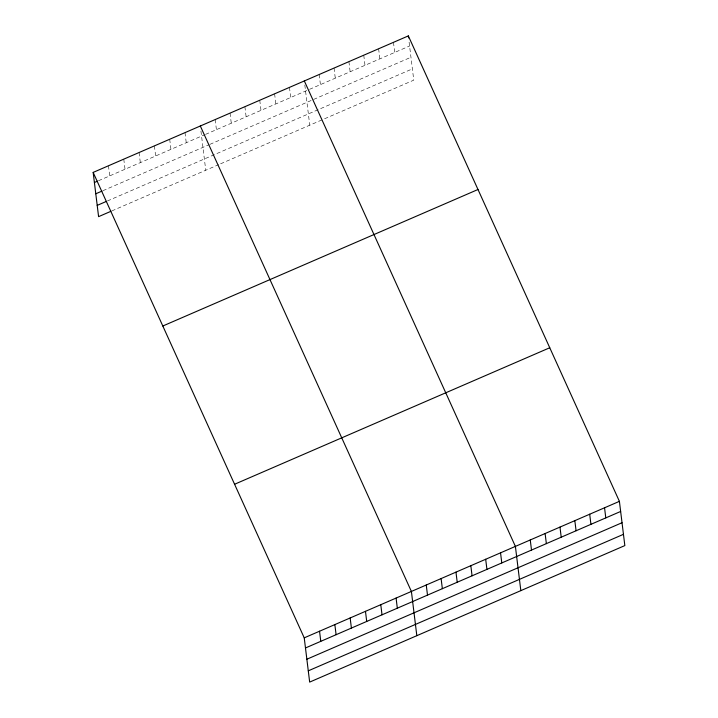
<?xml version="1.0" encoding="UTF-8"?>
<svg xmlns="http://www.w3.org/2000/svg" width="718" height="718" viewBox="0 0 718 718"><rect width="100%" height="100%" fill="white"/><g stroke="black" fill="none" stroke-linecap="round" stroke-linejoin="round"><path stroke-width="0.54" stroke-dasharray="3.59 2.69" d="M98.483 180.748L204.531 134.813M205.519 134.392L308.543 89.768M309.53 89.337L409.574 46.006M102.925 190.692L208.884 144.794M209.88 144.363L410.956 57.269M107.413 200.968L412.383 68.874M111.855 210.904L218.631 164.664M220.606 163.803L322.633 119.61M324.617 118.757L413.765 80.147L408.829 39.948M393.473 42.335L394.712 52.441M378.619 48.77L379.858 58.876M363.757 55.205L364.995 65.311M348.903 61.64L350.142 71.746M334.041 68.075L335.279 78.181M319.187 74.51L320.425 84.625M304.818 84.993L309.754 125.192M289.471 87.381L290.709 97.495M274.608 93.816L275.847 103.93M259.754 100.251L260.993 110.366M244.892 106.686L246.13 116.801M230.038 113.121L231.277 123.236M215.176 119.565L216.414 129.671M200.941 131.053L205.752 170.238M185.011 132.624L186.249 142.738M169.699 139.256L170.947 149.362M154.397 145.889L155.635 155.994M139.086 152.521L140.324 162.627M123.774 159.145L125.022 169.26M108.472 165.777L109.71 175.883"/><path stroke-width="1.08" d="M93.16 172.41L408.336 35.9L619.41 501.352L624.84 545.59L309.664 682.1L304.235 637.853L93.16 172.41L98.59 216.648L110.841 211.343M94.399 182.516L97.46 181.187M95.781 193.779L101.911 191.132M97.208 205.384L106.399 201.408M162.815 326.008L477.991 189.498M234.58 484.255L549.755 347.754M304.235 637.853L619.41 501.352M305.473 647.968L620.648 511.458M306.855 659.232L622.03 522.722M308.282 670.836L623.457 534.327M304.324 80.946L515.398 546.398L520.837 590.636M200.322 126L411.396 591.444L416.826 635.69M604.547 507.788L605.795 517.893M589.693 514.223L590.932 524.328M574.831 520.658L576.078 530.764M559.977 527.093L561.216 537.199M545.115 533.528L546.362 543.634M530.261 539.963L531.5 550.069M500.545 552.833L501.783 562.939M485.682 559.268L486.93 569.374M408.336 35.9L408.578 37.919M470.829 565.703L472.067 575.809M455.966 572.138L457.213 582.244M441.112 578.573L442.351 588.679M426.25 585.008L427.497 595.114M396.085 598.076L397.323 608.182M380.773 604.709L382.021 614.814M365.471 611.332L366.71 621.447M350.16 617.965L351.398 628.07M334.848 624.597L336.096 634.703M319.546 631.23L320.784 641.336"/></g></svg>
